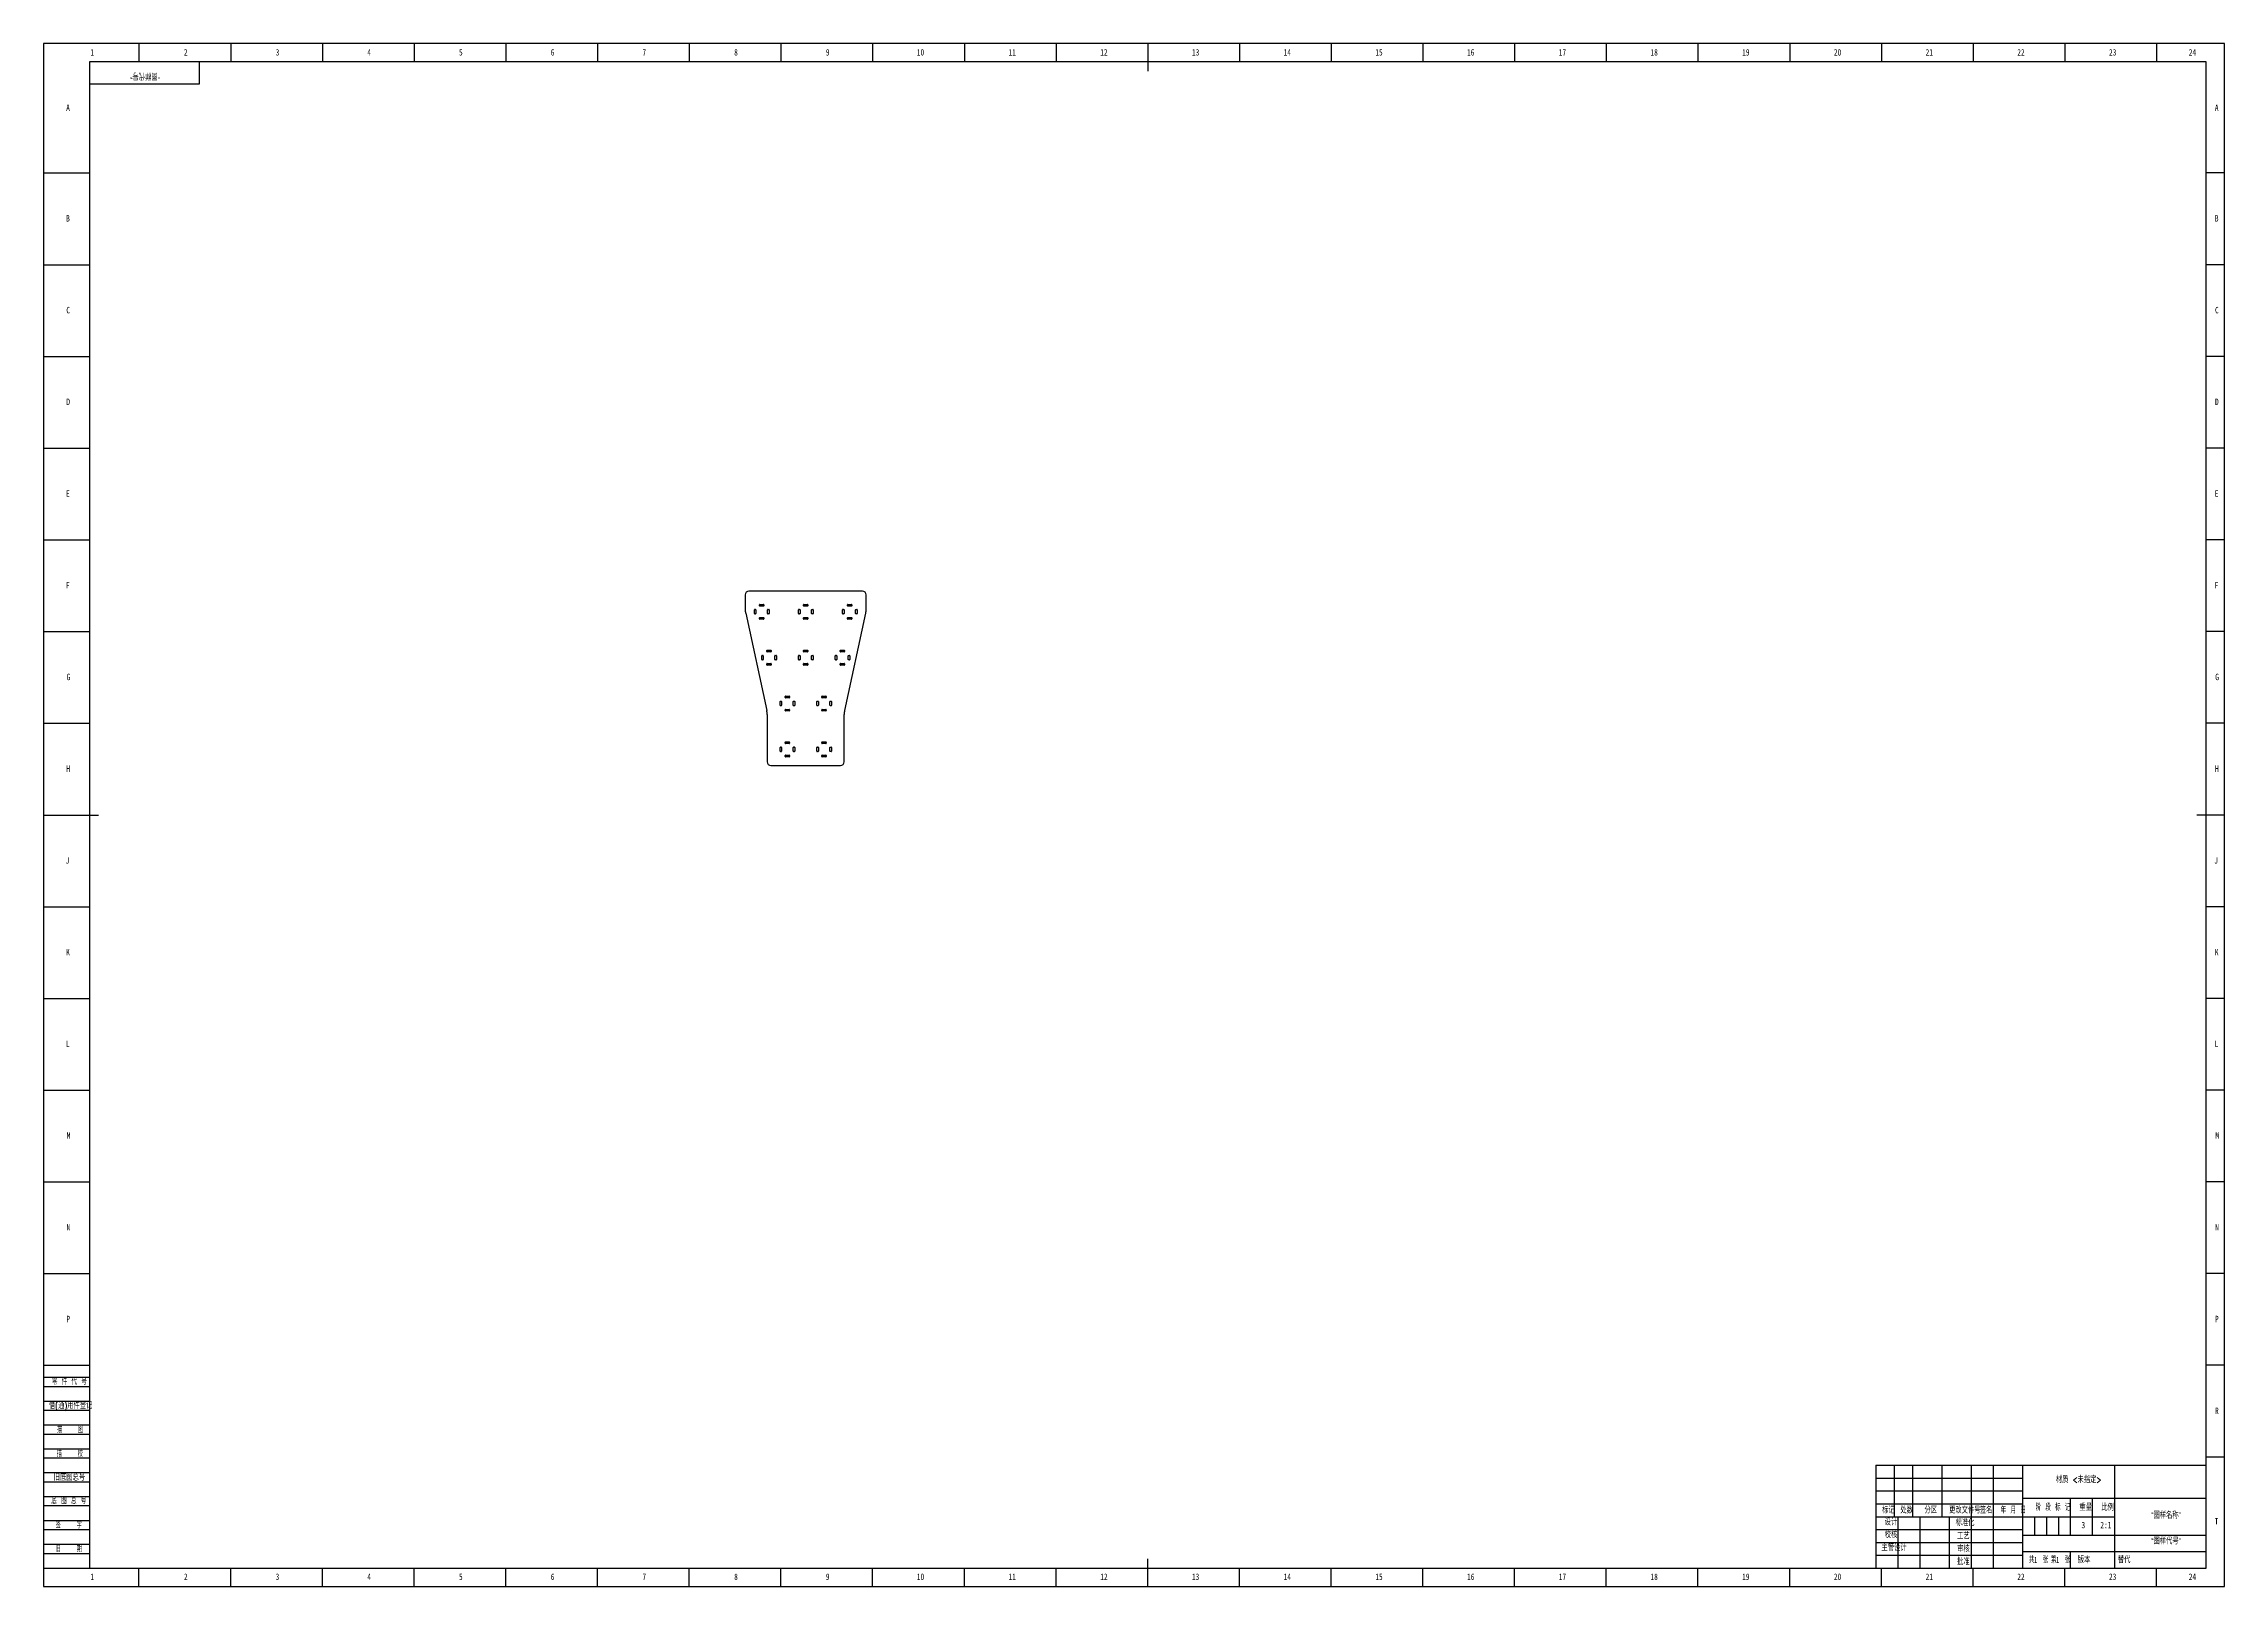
# Model space of a CAD drawing. Header units: millimetres. Extents: x 0 to 1189, y 0 to 841.
import ezdxf

# ---------------------------------------------------------------- set-up
doc = ezdxf.new("R2010")
doc.units = ezdxf.units.MM
for name, color, linetype in [('10', 7, 'Continuous'), ('5', 7, 'Continuous'), ('9', 7, 'Continuous'), ('SLD-0', 7, 'Continuous')]:
    doc.layers.add(name, color=color, linetype=linetype)
doc.styles.add('SLDTEXTSTYLE0', font='TXT', dxfattribs={"width": 0.7, "bigfont": 'bigfont'})
doc.styles.add('SLDTEXTSTYLE1', font='TXT', dxfattribs={"width": 0.6, "bigfont": 'bigfont'})
doc.styles.add('SLDTEXTSTYLE2', font='TXT', dxfattribs={"width": 0.614286, "bigfont": 'bigfont'})
doc.styles.add('SLDTEXTSTYLE3', font='TXT', dxfattribs={"width": 0.62, "bigfont": 'bigfont'})
doc.styles.add('SLDTEXTSTYLE4', font='TXT', dxfattribs={"width": 0.566667, "bigfont": 'bigfont'})
doc.styles.add('SLDTEXTSTYLE5', font='TXT', dxfattribs={"width": 0.7})

msp = doc.modelspace()

# ---------------------------------------------------------------- linework, layer by layer
at = {"color": 7, "linetype": 'Continuous', "lineweight": 25}
for p, q in [((382.5, 540.5), (382.5, 532.6)), ((446.5, 542.5), (384.5, 542.5)), ((390.3, 534.6), (390.3, 535.1)), ((390.5, 535.3), (392.5, 535.3)), ((392.7, 535.1), (392.7, 534.6)), ((414.3, 534.6), (414.3, 535.1)), ((414.5, 535.3), (416.5, 535.3)), ((416.7, 535.1), (416.7, 534.6)), ((438.3, 534.6), (438.3, 535.1)), ((438.5, 535.3), (440.5, 535.3)), ((440.7, 535.1), (440.7, 534.6)), ((448.5, 532.6), (448.5, 540.5)), ((382.8, 530.5), (394.3, 477.4)), ((387.5, 530.3), (387.5, 532.3)), ((387.7, 532.5), (388.2, 532.5)), ((388.2, 530.1), (387.7, 530.1)), ((388.4, 532.3), (388.4, 530.3)), ((390.3, 527.4), (390.3, 527.9)), ((392.5, 534.4), (390.5, 534.4)), ((390.5, 528.1), (392.5, 528.1)), ((392.5, 527.2), (390.5, 527.2)), ((392.7, 527.9), (392.7, 527.4)), ((394.7, 530.3), (394.7, 532.3)), ((394.9, 532.5), (395.4, 532.5)), ((395.4, 530.1), (394.9, 530.1)), ((395.6, 532.3), (395.6, 530.3)), ((411.5, 530.3), (411.5, 532.3)), ((411.7, 532.5), (412.2, 532.5)), ((412.2, 530.1), (411.7, 530.1)), ((412.4, 532.3), (412.4, 530.3)), ((414.3, 527.4), (414.3, 527.9)), ((416.5, 534.4), (414.5, 534.4)), ((414.5, 528.1), (416.5, 528.1)), ((416.5, 527.2), (414.5, 527.2)), ((416.7, 527.9), (416.7, 527.4)), ((418.7, 530.3), (418.7, 532.3)), ((418.9, 532.5), (419.4, 532.5)), ((419.4, 530.1), (418.9, 530.1)), ((419.6, 532.3), (419.6, 530.3)), ((435.5, 530.3), (435.5, 532.3)), ((435.7, 532.5), (436.2, 532.5)), ((436.2, 530.1), (435.7, 530.1)), ((436.4, 532.3), (436.4, 530.3)), ((436.8, 477.4), (448.3, 530.5)), ((438.3, 527.4), (438.3, 527.9)), ((440.5, 534.4), (438.5, 534.4)), ((438.5, 528.1), (440.5, 528.1)), ((440.5, 527.2), (438.5, 527.2)), ((440.7, 527.9), (440.7, 527.4)), ((442.7, 530.3), (442.7, 532.3)), ((442.9, 532.5), (443.4, 532.5)), ((443.4, 530.1), (442.9, 530.1)), ((443.6, 532.3), (443.6, 530.3)), ((391.5, 505.3), (391.5, 507.3)), ((391.7, 507.5), (392.2, 507.5)), ((392.2, 505.1), (391.7, 505.1)), ((392.4, 507.3), (392.4, 505.3)), ((394.3, 509.6), (394.3, 510.1)), ((394.3, 502.4), (394.3, 502.9)), ((394.5, 510.3), (396.5, 510.3)), ((396.5, 509.4), (394.5, 509.4)), ((394.5, 503.1), (396.5, 503.1)), ((396.5, 502.2), (394.5, 502.2)), ((396.7, 510.1), (396.7, 509.6)), ((396.7, 502.9), (396.7, 502.4)), ((398.7, 505.3), (398.7, 507.3)), ((398.9, 507.5), (399.4, 507.5)), ((399.4, 505.1), (398.9, 505.1)), ((399.6, 507.3), (399.6, 505.3)), ((411.5, 505.3), (411.5, 507.3)), ((411.7, 507.5), (412.2, 507.5)), ((412.2, 505.1), (411.7, 505.1)), ((412.4, 507.3), (412.4, 505.3)), ((414.3, 509.6), (414.3, 510.1)), ((414.3, 502.4), (414.3, 502.9)), ((414.5, 510.3), (416.5, 510.3)), ((416.5, 509.4), (414.5, 509.4)), ((414.5, 503.1), (416.5, 503.1)), ((416.5, 502.2), (414.5, 502.2)), ((416.7, 510.1), (416.7, 509.6)), ((416.7, 502.9), (416.7, 502.4)), ((418.7, 505.3), (418.7, 507.3)), ((418.9, 507.5), (419.4, 507.5)), ((419.4, 505.1), (418.9, 505.1)), ((419.6, 507.3), (419.6, 505.3)), ((431.5, 505.3), (431.5, 507.3)), ((431.7, 507.5), (432.2, 507.5)), ((432.2, 505.1), (431.7, 505.1)), ((432.4, 507.3), (432.4, 505.3)), ((434.3, 509.6), (434.3, 510.1)), ((434.3, 502.4), (434.3, 502.9)), ((434.5, 510.3), (436.5, 510.3)), ((436.5, 509.4), (434.5, 509.4)), ((434.5, 503.1), (436.5, 503.1)), ((436.5, 502.2), (434.5, 502.2)), ((436.7, 510.1), (436.7, 509.6)), ((436.7, 502.9), (436.7, 502.4)), ((438.7, 505.3), (438.7, 507.3)), ((438.9, 507.5), (439.4, 507.5)), ((439.4, 505.1), (438.9, 505.1)), ((439.6, 507.3), (439.6, 505.3)), ((401.5, 480.3), (401.5, 482.3)), ((401.7, 482.5), (402.2, 482.5)), ((402.2, 480.1), (401.7, 480.1)), ((402.4, 482.3), (402.4, 480.3)), ((404.3, 484.6), (404.3, 485.1)), ((404.3, 477.4), (404.3, 477.9)), ((404.5, 485.3), (406.5, 485.3)), ((406.5, 484.4), (404.5, 484.4)), ((404.5, 478.1), (406.5, 478.1)), ((406.5, 477.2), (404.5, 477.2)), ((406.7, 485.1), (406.7, 484.6)), ((406.7, 477.9), (406.7, 477.4)), ((408.7, 480.3), (408.7, 482.3)), ((408.9, 482.5), (409.4, 482.5)), ((409.4, 480.1), (408.9, 480.1)), ((409.6, 482.3), (409.6, 480.3)), ((421.5, 480.3), (421.5, 482.3)), ((421.7, 482.5), (422.2, 482.5)), ((422.2, 480.1), (421.7, 480.1)), ((422.4, 482.3), (422.4, 480.3)), ((424.3, 484.6), (424.3, 485.1)), ((424.3, 477.4), (424.3, 477.9)), ((424.5, 485.3), (426.5, 485.3)), ((426.5, 484.4), (424.5, 484.4)), ((424.5, 478.1), (426.5, 478.1)), ((426.5, 477.2), (424.5, 477.2)), ((426.7, 485.1), (426.7, 484.6)), ((426.7, 477.9), (426.7, 477.4)), ((428.7, 480.3), (428.7, 482.3)), ((428.9, 482.5), (429.4, 482.5)), ((429.4, 480.1), (428.9, 480.1)), ((429.6, 482.3), (429.6, 480.3)), ((394.5, 475.3), (394.5, 449.5)), ((436.5, 449.5), (436.5, 475.3)), ((401.5, 455.3), (401.5, 457.3)), ((401.7, 457.5), (402.2, 457.5)), ((402.2, 455.1), (401.7, 455.1)), ((402.4, 457.3), (402.4, 455.3)), ((404.3, 459.6), (404.3, 460.1)), ((404.3, 452.4), (404.3, 452.9)), ((404.5, 460.3), (406.5, 460.3)), ((406.5, 459.4), (404.5, 459.4)), ((404.5, 453.1), (406.5, 453.1)), ((406.5, 452.2), (404.5, 452.2)), ((406.7, 460.1), (406.7, 459.6)), ((406.7, 452.9), (406.7, 452.4)), ((408.7, 455.3), (408.7, 457.3)), ((408.9, 457.5), (409.4, 457.5)), ((409.4, 455.1), (408.9, 455.1)), ((409.6, 457.3), (409.6, 455.3)), ((421.5, 455.3), (421.5, 457.3)), ((421.7, 457.5), (422.2, 457.5)), ((422.2, 455.1), (421.7, 455.1)), ((422.4, 457.3), (422.4, 455.3)), ((424.3, 459.6), (424.3, 460.1)), ((424.3, 452.4), (424.3, 452.9)), ((424.5, 460.3), (426.5, 460.3)), ((426.5, 459.4), (424.5, 459.4)), ((424.5, 453.1), (426.5, 453.1)), ((426.5, 452.2), (424.5, 452.2)), ((426.7, 460.1), (426.7, 459.6)), ((426.7, 452.9), (426.7, 452.4)), ((428.7, 455.3), (428.7, 457.3)), ((428.9, 457.5), (429.4, 457.5)), ((429.4, 455.1), (428.9, 455.1)), ((429.6, 457.3), (429.6, 455.3)), ((396.5, 447.5), (434.5, 447.5))]:
    msp.add_line(p, q, dxfattribs=at)
for centre, radius, start, end in [((384.5, 540.5), 2, 90, 180), ((390.5, 535.1), 0.2, 90, 180), ((392.5, 535.1), 0.2, 0, 90), ((414.5, 535.1), 0.2, 90, 180), ((416.5, 535.1), 0.2, 0, 90), ((438.5, 535.1), 0.2, 90, 180), ((440.5, 535.1), 0.2, 0, 90), ((446.5, 540.5), 2, 0, 90), ((392.5, 532.6), 10, 180, 192.284), ((387.7, 532.3), 0.2, 90, 180), ((387.7, 530.3), 0.2, 180, 270), ((388.2, 532.3), 0.2, 0, 90), ((388.2, 530.3), 0.2, 270, 0), ((390.5, 534.6), 0.2, 180, 270), ((390.5, 527.9), 0.2, 90, 180), ((390.5, 527.4), 0.2, 180, 270), ((392.5, 534.6), 0.2, 270, 0), ((392.5, 527.9), 0.2, 0, 90), ((392.5, 527.4), 0.2, 270, 0), ((394.9, 532.3), 0.2, 90, 180), ((394.9, 530.3), 0.2, 180, 270), ((395.4, 532.3), 0.2, 0, 90), ((395.4, 530.3), 0.2, 270, 0), ((411.7, 532.3), 0.2, 90, 180), ((411.7, 530.3), 0.2, 180, 270), ((412.2, 532.3), 0.2, 0, 90), ((412.2, 530.3), 0.2, 270, 0), ((414.5, 534.6), 0.2, 180, 270), ((414.5, 527.9), 0.2, 90, 180), ((414.5, 527.4), 0.2, 180, 270), ((416.5, 534.6), 0.2, 270, 0), ((416.5, 527.9), 0.2, 0, 90), ((416.5, 527.4), 0.2, 270, 0), ((418.9, 532.3), 0.2, 90, 180), ((418.9, 530.3), 0.2, 180, 270), ((419.4, 532.3), 0.2, 0, 90), ((419.4, 530.3), 0.2, 270, 0), ((435.7, 532.3), 0.2, 90, 180), ((435.7, 530.3), 0.2, 180, 270), ((436.2, 532.3), 0.2, 0, 90), ((436.2, 530.3), 0.2, 270, 0), ((438.5, 534.6), 0.2, 180, 270), ((438.5, 527.9), 0.2, 90, 180), ((438.5, 527.4), 0.2, 180, 270), ((440.5, 534.6), 0.2, 270, 0), ((440.5, 527.9), 0.2, 0, 90), ((440.5, 527.4), 0.2, 270, 0), ((442.9, 532.3), 0.2, 90, 180), ((442.9, 530.3), 0.2, 180, 270), ((443.4, 532.3), 0.2, 0, 90), ((443.4, 530.3), 0.2, 270, 0), ((438.5, 532.6), 10, 347.716, 0), ((391.7, 507.3), 0.2, 90, 180), ((391.7, 505.3), 0.2, 180, 270), ((392.2, 507.3), 0.2, 0, 90), ((392.2, 505.3), 0.2, 270, 0), ((394.5, 510.1), 0.2, 90, 180), ((394.5, 509.6), 0.2, 180, 270), ((394.5, 502.9), 0.2, 90, 180), ((394.5, 502.4), 0.2, 180, 270), ((396.5, 510.1), 0.2, 0, 90), ((396.5, 509.6), 0.2, 270, 0), ((396.5, 502.9), 0.2, 0, 90), ((396.5, 502.4), 0.2, 270, 0), ((398.9, 507.3), 0.2, 90, 180), ((398.9, 505.3), 0.2, 180, 270), ((399.4, 507.3), 0.2, 0, 90), ((399.4, 505.3), 0.2, 270, 0), ((411.7, 507.3), 0.2, 90, 180), ((411.7, 505.3), 0.2, 180, 270), ((412.2, 507.3), 0.2, 0, 90), ((412.2, 505.3), 0.2, 270, 0), ((414.5, 510.1), 0.2, 90, 180), ((414.5, 509.6), 0.2, 180, 270), ((414.5, 502.9), 0.2, 90, 180), ((414.5, 502.4), 0.2, 180, 270), ((416.5, 510.1), 0.2, 0, 90), ((416.5, 509.6), 0.2, 270, 0), ((416.5, 502.9), 0.2, 0, 90), ((416.5, 502.4), 0.2, 270, 0), ((418.9, 507.3), 0.2, 90, 180), ((418.9, 505.3), 0.2, 180, 270), ((419.4, 507.3), 0.2, 0, 90), ((419.4, 505.3), 0.2, 270, 0), ((431.7, 507.3), 0.2, 90, 180), ((431.7, 505.3), 0.2, 180, 270), ((432.2, 507.3), 0.2, 0, 90), ((432.2, 505.3), 0.2, 270, 0), ((434.5, 510.1), 0.2, 90, 180), ((434.5, 509.6), 0.2, 180, 270), ((434.5, 502.9), 0.2, 90, 180), ((434.5, 502.4), 0.2, 180, 270), ((436.5, 510.1), 0.2, 0, 90), ((436.5, 509.6), 0.2, 270, 0), ((436.5, 502.9), 0.2, 0, 90), ((436.5, 502.4), 0.2, 270, 0), ((438.9, 507.3), 0.2, 90, 180), ((438.9, 505.3), 0.2, 180, 270), ((439.4, 507.3), 0.2, 0, 90), ((439.4, 505.3), 0.2, 270, 0), ((384.5, 475.3), 10, 0, 12.284), ((401.7, 482.3), 0.2, 90, 180), ((401.7, 480.3), 0.2, 180, 270), ((402.2, 482.3), 0.2, 0, 90), ((402.2, 480.3), 0.2, 270, 0), ((404.5, 485.1), 0.2, 90, 180), ((404.5, 484.6), 0.2, 180, 270), ((404.5, 477.9), 0.2, 90, 180), ((404.5, 477.4), 0.2, 180, 270), ((406.5, 485.1), 0.2, 0, 90), ((406.5, 484.6), 0.2, 270, 0), ((406.5, 477.9), 0.2, 0, 90), ((406.5, 477.4), 0.2, 270, 0), ((408.9, 482.3), 0.2, 90, 180), ((408.9, 480.3), 0.2, 180, 270), ((409.4, 482.3), 0.2, 0, 90), ((409.4, 480.3), 0.2, 270, 0), ((421.7, 482.3), 0.2, 90, 180), ((421.7, 480.3), 0.2, 180, 270), ((422.2, 482.3), 0.2, 0, 90), ((422.2, 480.3), 0.2, 270, 0), ((424.5, 485.1), 0.2, 90, 180), ((424.5, 484.6), 0.2, 180, 270), ((424.5, 477.9), 0.2, 90, 180), ((424.5, 477.4), 0.2, 180, 270), ((426.5, 485.1), 0.2, 0, 90), ((426.5, 484.6), 0.2, 270, 0), ((426.5, 477.9), 0.2, 0, 90), ((426.5, 477.4), 0.2, 270, 0), ((428.9, 482.3), 0.2, 90, 180), ((428.9, 480.3), 0.2, 180, 270), ((429.4, 482.3), 0.2, 0, 90), ((429.4, 480.3), 0.2, 270, 0), ((446.5, 475.3), 10, 167.716, 180), ((401.7, 457.3), 0.2, 90, 180), ((401.7, 455.3), 0.2, 180, 270), ((402.2, 457.3), 0.2, 0, 90), ((402.2, 455.3), 0.2, 270, 0), ((404.5, 460.1), 0.2, 90, 180), ((404.5, 459.6), 0.2, 180, 270), ((404.5, 452.9), 0.2, 90, 180), ((404.5, 452.4), 0.2, 180, 270), ((406.5, 460.1), 0.2, 0, 90), ((406.5, 459.6), 0.2, 270, 0), ((406.5, 452.9), 0.2, 0, 90), ((406.5, 452.4), 0.2, 270, 0), ((408.9, 457.3), 0.2, 90, 180), ((408.9, 455.3), 0.2, 180, 270), ((409.4, 457.3), 0.2, 0, 90), ((409.4, 455.3), 0.2, 270, 0), ((421.7, 457.3), 0.2, 90, 180), ((421.7, 455.3), 0.2, 180, 270), ((422.2, 457.3), 0.2, 0, 90), ((422.2, 455.3), 0.2, 270, 0), ((424.5, 460.1), 0.2, 90, 180), ((424.5, 459.6), 0.2, 180, 270), ((424.5, 452.9), 0.2, 90, 180), ((424.5, 452.4), 0.2, 180, 270), ((426.5, 460.1), 0.2, 0, 90), ((426.5, 459.6), 0.2, 270, 0), ((426.5, 452.9), 0.2, 0, 90), ((426.5, 452.4), 0.2, 270, 0), ((428.9, 457.3), 0.2, 90, 180), ((428.9, 455.3), 0.2, 180, 270), ((429.4, 457.3), 0.2, 0, 90), ((429.4, 455.3), 0.2, 270, 0), ((396.5, 449.5), 2, 180, 270), ((434.5, 449.5), 2, 270, 0)]:
    msp.add_arc(centre, radius, start, end, dxfattribs=at)
at = {"layer": '5', "color": 7}
for p, q in [((1189, 841), (0, 841)), ((0, 841), (0, 0)), ((1189, 0), (1189, 841)), ((0, 114), (25, 114)), ((0, 109), (25, 109)), ((0, 101), (25, 101)), ((0, 96), (25, 96)), ((0, 88), (25, 88)), ((0, 83), (25, 83)), ((0, 75), (25, 75)), ((0, 70), (25, 70)), ((0, 62), (25, 62)), ((0, 57), (25, 57)), ((0, 49), (25, 49)), ((999, 59), (1079, 59)), ((999, 52), (1079, 52)), ((0, 44), (25, 44)), ((0, 36), (25, 36)), ((1085.5, 38), (1085.5, 28)), ((1092, 38), (1092, 28)), ((1098.5, 38), (1098.5, 28)), ((0, 31), (25, 31)), ((0, 23), (25, 23)), ((0, 18), (25, 18)), ((0, 0), (1189, 0))]:
    msp.add_line(p, q, dxfattribs=at)
at = {"layer": '5'}
for p, q in [((52, 841), (52, 831.1)), ((102, 841), (102, 831.1)), ((152, 841), (152, 831.1)), ((202, 841), (202, 831.1)), ((252, 841), (252, 831.1)), ((302, 841), (302, 831.1)), ((352, 841), (352, 831.1)), ((402, 841), (402, 831.1)), ((452, 841), (452, 831.1)), ((502, 841), (502, 831.1)), ((552, 841), (552, 831.1)), ((652, 841), (652, 831.1)), ((702, 841), (702, 831.1)), ((752, 841), (752, 831.1)), ((802, 841), (802, 831.1)), ((852, 841), (852, 831.1)), ((902, 841), (902, 831.1)), ((952, 841), (952, 831.1)), ((1002, 841), (1002, 831.1)), ((1052, 841), (1052, 831.1)), ((1102, 841), (1102, 831.1)), ((1152, 841), (1152, 831.1)), ((0, 770.5), (25, 770.5)), ((1189, 770.5), (1179, 770.5)), ((0, 720.5), (25, 720.5)), ((1189, 720.5), (1179, 720.5)), ((0, 670.5), (25, 670.5)), ((1189, 670.5), (1179, 670.5)), ((0, 620.5), (25, 620.5)), ((1189, 620.5), (1179, 620.5)), ((0, 570.5), (25, 570.5)), ((1189, 570.5), (1179, 570.5)), ((0, 520.5), (25, 520.5)), ((1189, 520.5), (1179, 520.5)), ((0, 470.5), (25, 470.5)), ((1189, 470.5), (1179, 470.5)), ((0, 370.5), (25, 370.5)), ((1189, 370.5), (1179, 370.5)), ((0, 320.5), (25, 320.5)), ((1189, 320.5), (1179, 320.5)), ((0, 270.5), (25, 270.5)), ((1189, 270.5), (1179, 270.5)), ((0, 220.5), (25, 220.5)), ((1189, 220.5), (1179, 220.5)), ((0, 170.5), (25, 170.5)), ((1189, 170.5), (1179, 170.5)), ((0, 120.5), (25, 120.5)), ((1189, 120.5), (1179, 120.5)), ((1189, 70.5), (1179, 70.5)), ((52, 0), (52, 10)), ((102, 0), (102, 10)), ((152, 0), (152, 10)), ((202, 0), (202, 10)), ((252, 0), (252, 10)), ((302, 0), (302, 10)), ((352, 0), (352, 10)), ((402, 0), (402, 10)), ((452, 0), (452, 10)), ((502, 0), (502, 10)), ((552, 0), (552, 10)), ((652, 0), (652, 10)), ((702, 0), (702, 10)), ((752, 0), (752, 10)), ((802, 0), (802, 10)), ((852, 0), (852, 10)), ((902, 0), (902, 10)), ((952, 0), (952, 10)), ((1002, 0), (1002, 10)), ((1052, 0), (1052, 10)), ((1102, 0), (1102, 10)), ((1152, 0), (1152, 10))]:
    msp.add_line(p, q, dxfattribs=at)
at = {"layer": '5', "lineweight": 25}
for p, q in [((602, 841), (602, 826)), ((0, 420.5), (30, 420.5)), ((1189, 420.5), (1174, 420.5)), ((602, 0), (602, 15)), ((1105, 19), (1105, 10))]:
    msp.add_line(p, q, dxfattribs=at)
at = {"layer": '5', "color": 7, "lineweight": 25}
for p, q in [((1179, 831.1), (25, 831.1)), ((25, 831.1), (25, 10)), ((85, 819), (85, 831)), ((1179, 10), (1179, 831.1)), ((25, 819), (85, 819)), ((999, 66), (1179, 66)), ((999, 66), (999, 10)), ((1009, 66), (1009, 38)), ((1019, 66), (1019, 38)), ((1035, 66), (1035, 38)), ((1051, 66), (1051, 10)), ((1063, 66), (1063, 10)), ((1079, 66), (1079, 10)), ((1129, 66), (1129, 38)), ((1079, 48), (1179, 48)), ((1105, 48), (1105, 28)), ((1117, 48), (1117, 28)), ((999, 45), (1079, 45)), ((999, 38), (1129, 38)), ((1011, 38), (1011, 10)), ((1023, 38), (1023, 10)), ((1039, 38), (1039, 10)), ((1129, 38), (1129, 10)), ((999, 31), (1079, 31)), ((999, 24), (1079, 24)), ((1079, 28), (1179, 28)), ((999, 17), (1079, 17)), ((1079, 19), (1179, 19)), ((0, 10), (1179, 10))]:
    msp.add_line(p, q, dxfattribs=at)

# ---------------------------------------------------------------- texts
at = {"layer": '10', "char_height": 3.5}
for s, insert, attachment_point, style in [('1', (26.5, 838), 2, 'SLDTEXTSTYLE5'), ('2', (77.5, 838), 2, 'SLDTEXTSTYLE5'), ('3', (127.5, 838), 2, 'SLDTEXTSTYLE5'), ('4', (177.5, 838), 2, 'SLDTEXTSTYLE5'), ('5', (227.5, 838), 2, 'SLDTEXTSTYLE5'), ('6', (277.5, 838), 2, 'SLDTEXTSTYLE5'), ('7', (327.5, 838), 2, 'SLDTEXTSTYLE5'), ('8', (377.5, 838), 2, 'SLDTEXTSTYLE5'), ('9', (427.5, 838), 2, 'SLDTEXTSTYLE5'), ('10', (478.1, 838), 2, 'SLDTEXTSTYLE5'), ('11', (528.1, 838), 2, 'SLDTEXTSTYLE5'), ('12', (578.1, 838), 2, 'SLDTEXTSTYLE5'), ('13', (628.1, 838), 2, 'SLDTEXTSTYLE5'), ('14', (678.1, 838), 2, 'SLDTEXTSTYLE5'), ('15', (728.1, 838), 2, 'SLDTEXTSTYLE5'), ('16', (778.1, 838), 2, 'SLDTEXTSTYLE5'), ('17', (828.1, 838), 2, 'SLDTEXTSTYLE5'), ('18', (878.1, 838), 2, 'SLDTEXTSTYLE5'), ('19', (928.1, 838), 2, 'SLDTEXTSTYLE5'), ('20', (978.1, 838), 2, 'SLDTEXTSTYLE5'), ('21', (1028.1, 838), 2, 'SLDTEXTSTYLE5'), ('22', (1078.1, 838), 2, 'SLDTEXTSTYLE5'), ('23', (1128.1, 838), 2, 'SLDTEXTSTYLE5'), ('24', (1171.6, 838), 2, 'SLDTEXTSTYLE5'), ('A', (13.3, 807.8), 2, 'SLDTEXTSTYLE5'), ('A', (1184.8, 807.8), 2, 'SLDTEXTSTYLE5'), ('B', (13.3, 747.5), 2, 'SLDTEXTSTYLE5'), ('B', (1184.8, 747.5), 2, 'SLDTEXTSTYLE5'), ('C', (13.4, 697.5), 2, 'SLDTEXTSTYLE5'), ('C', (1184.9, 697.5), 2, 'SLDTEXTSTYLE5'), ('D', (13.4, 647.5), 2, 'SLDTEXTSTYLE5'), ('D', (1184.9, 647.5), 2, 'SLDTEXTSTYLE5'), ('E', (13.3, 597.5), 2, 'SLDTEXTSTYLE5'), ('E', (1184.8, 597.5), 2, 'SLDTEXTSTYLE5'), ('F', (13.2, 547.5), 2, 'SLDTEXTSTYLE5'), ('F', (1184.7, 547.5), 2, 'SLDTEXTSTYLE5'), ('G', (13.5, 497.5), 2, 'SLDTEXTSTYLE5'), ('G', (1185, 497.5), 2, 'SLDTEXTSTYLE5'), ('H', (13.4, 447.5), 2, 'SLDTEXTSTYLE5'), ('H', (1184.9, 447.5), 2, 'SLDTEXTSTYLE5'), ('J', (13, 397.5), 2, 'SLDTEXTSTYLE5'), ('J', (1184.5, 397.5), 2, 'SLDTEXTSTYLE5'), ('K', (13.3, 347.5), 2, 'SLDTEXTSTYLE5'), ('K', (1184.8, 347.5), 2, 'SLDTEXTSTYLE5'), ('L', (13.2, 297.5), 2, 'SLDTEXTSTYLE5'), ('L', (1184.7, 297.5), 2, 'SLDTEXTSTYLE5'), ('M', (13.6, 247.5), 2, 'SLDTEXTSTYLE5'), ('M', (1185.1, 247.5), 2, 'SLDTEXTSTYLE5'), ('N', (13.5, 197.5), 2, 'SLDTEXTSTYLE5'), ('N', (1185, 197.5), 2, 'SLDTEXTSTYLE5'), ('P', (13.4, 147.5), 2, 'SLDTEXTSTYLE5'), ('P', (1184.9, 147.5), 2, 'SLDTEXTSTYLE5'), ('R', (1184.9, 97.5), 2, 'SLDTEXTSTYLE5'), ('材质 <未指定>', (1109.5, 59.9), 2, 'SLDTEXTSTYLE0'), ('“图样名称”', (1157.2, 40.5), 2, 'SLDTEXTSTYLE0'), ('T', (1184.7, 37.3), 2, 'SLDTEXTSTYLE5'), ('校核', (1007.2, 29.9), 2, 'SLDTEXTSTYLE0'), ('3', (1112.1, 35.2), 2, 'SLDTEXTSTYLE5'), ('“图样代号”', (1157.2, 26.4), 2, 'SLDTEXTSTYLE0'), ('主管设计', (1008.9, 22.8), 2, 'SLDTEXTSTYLE0'), ('1', (1085.1, 16.2), 1, 'SLDTEXTSTYLE5'), ('1', (1097.1, 16.2), 1, 'SLDTEXTSTYLE5'), ('1', (26.5, 7), 2, 'SLDTEXTSTYLE5'), ('2', (77.5, 7), 2, 'SLDTEXTSTYLE5'), ('3', (127.5, 7), 2, 'SLDTEXTSTYLE5'), ('4', (177.5, 7), 2, 'SLDTEXTSTYLE5'), ('5', (227.5, 7), 2, 'SLDTEXTSTYLE5'), ('6', (277.5, 7), 2, 'SLDTEXTSTYLE5'), ('7', (327.5, 7), 2, 'SLDTEXTSTYLE5'), ('8', (377.5, 7), 2, 'SLDTEXTSTYLE5'), ('9', (427.5, 7), 2, 'SLDTEXTSTYLE5'), ('10', (478.1, 7), 2, 'SLDTEXTSTYLE5'), ('11', (528.1, 7), 2, 'SLDTEXTSTYLE5'), ('12', (578.1, 7), 2, 'SLDTEXTSTYLE5'), ('13', (628.1, 7), 2, 'SLDTEXTSTYLE5'), ('14', (678.1, 7), 2, 'SLDTEXTSTYLE5'), ('15', (728.1, 7), 2, 'SLDTEXTSTYLE5'), ('16', (778.1, 7), 2, 'SLDTEXTSTYLE5'), ('17', (828.1, 7), 2, 'SLDTEXTSTYLE5'), ('18', (878.1, 7), 2, 'SLDTEXTSTYLE5'), ('19', (928.1, 7), 2, 'SLDTEXTSTYLE5'), ('20', (978.1, 7), 2, 'SLDTEXTSTYLE5'), ('21', (1028.1, 7), 2, 'SLDTEXTSTYLE5'), ('22', (1078.1, 7), 2, 'SLDTEXTSTYLE5'), ('23', (1128.1, 7), 2, 'SLDTEXTSTYLE5'), ('24', (1171.6, 7), 2, 'SLDTEXTSTYLE5')]:
    msp.add_mtext(s, dxfattribs=dict(at, insert=insert, attachment_point=attachment_point, style=style))
at = {"layer": '10', "color": 7, "insert": (1112.5, 16.2), "char_height": 3.5, "attachment_point": 2, "style": 'SLDTEXTSTYLE0'}
msp.add_mtext('版本', dxfattribs=at)
at = {"layer": '9', "color": 7, "char_height": 3.5}
for s, insert, attachment_point, style in [('零 件 代 号', (4.5, 113.4), 1, 'SLDTEXTSTYLE2'), ('借(通)用件登记', (2.9, 100.3), 1, 'SLDTEXTSTYLE0'), ('描    图', (14.4, 87.2), 2, 'SLDTEXTSTYLE4'), ('描    校', (14.3, 74.1), 2, 'SLDTEXTSTYLE4'), ('旧底图总号', (5.5, 61.2), 1, 'SLDTEXTSTYLE0'), ('底 图 总 号', (4.2, 48.4), 1, 'SLDTEXTSTYLE2'), ('标记', (1005.8, 43.3), 2, 'SLDTEXTSTYLE0'), ('设计', (1007.2, 36.8), 2, 'SLDTEXTSTYLE0'), ('处数', (1015.8, 43.3), 2, 'SLDTEXTSTYLE0'), ('分区', (1028.9, 43.3), 2, 'SLDTEXTSTYLE0'), ('更改文件号', (1047.5, 43.3), 2, 'SLDTEXTSTYLE0'), ('标准化', (1047.6, 36.4), 2, 'SLDTEXTSTYLE0'), ('签名', (1059.1, 43.3), 2, 'SLDTEXTSTYLE0'), ('年 月 日', (1073.9, 43.3), 2, 'SLDTEXTSTYLE3'), ('阶 段 标 记', (1095.5, 44.8), 2, 'SLDTEXTSTYLE2'), ('重量', (1113.4, 44.8), 2, 'SLDTEXTSTYLE0'), ('比例', (1125.3, 44.8), 2, 'SLDTEXTSTYLE0'), ('签    字', (13.7, 35.2), 2, 'SLDTEXTSTYLE4'), ('工艺', (1046.7, 29.2), 2, 'SLDTEXTSTYLE0'), ('日    期', (13.8, 22.2), 2, 'SLDTEXTSTYLE4'), ('批准', (1046.7, 15.2), 2, 'SLDTEXTSTYLE0'), ('审核', (1046.7, 22.2), 2, 'SLDTEXTSTYLE0'), ('共  张', (1087.7, 16.2), 2, 'SLDTEXTSTYLE1'), ('第  张', (1099.7, 16.2), 2, 'SLDTEXTSTYLE1')]:
    msp.add_mtext(s, dxfattribs=dict(at, insert=insert, attachment_point=attachment_point, style=style))
at = {"layer": 'SLD-0', "insert": (55.3, 821.7), "char_height": 3.5, "attachment_point": 2, "rotation": 180, "style": 'SLDTEXTSTYLE0'}
msp.add_mtext('“图样代号”', dxfattribs=at)
at = {"layer": 'SLD-0', "char_height": 3.5}
for s, insert, attachment_point, style in [('2:1', (1124.4, 35.2), 2, 'SLDTEXTSTYLE5'), ('替代', (1130.9, 16.2), 1, 'SLDTEXTSTYLE0')]:
    msp.add_mtext(s, dxfattribs=dict(at, insert=insert, attachment_point=attachment_point, style=style))

doc.saveas('drawing.dxf')
